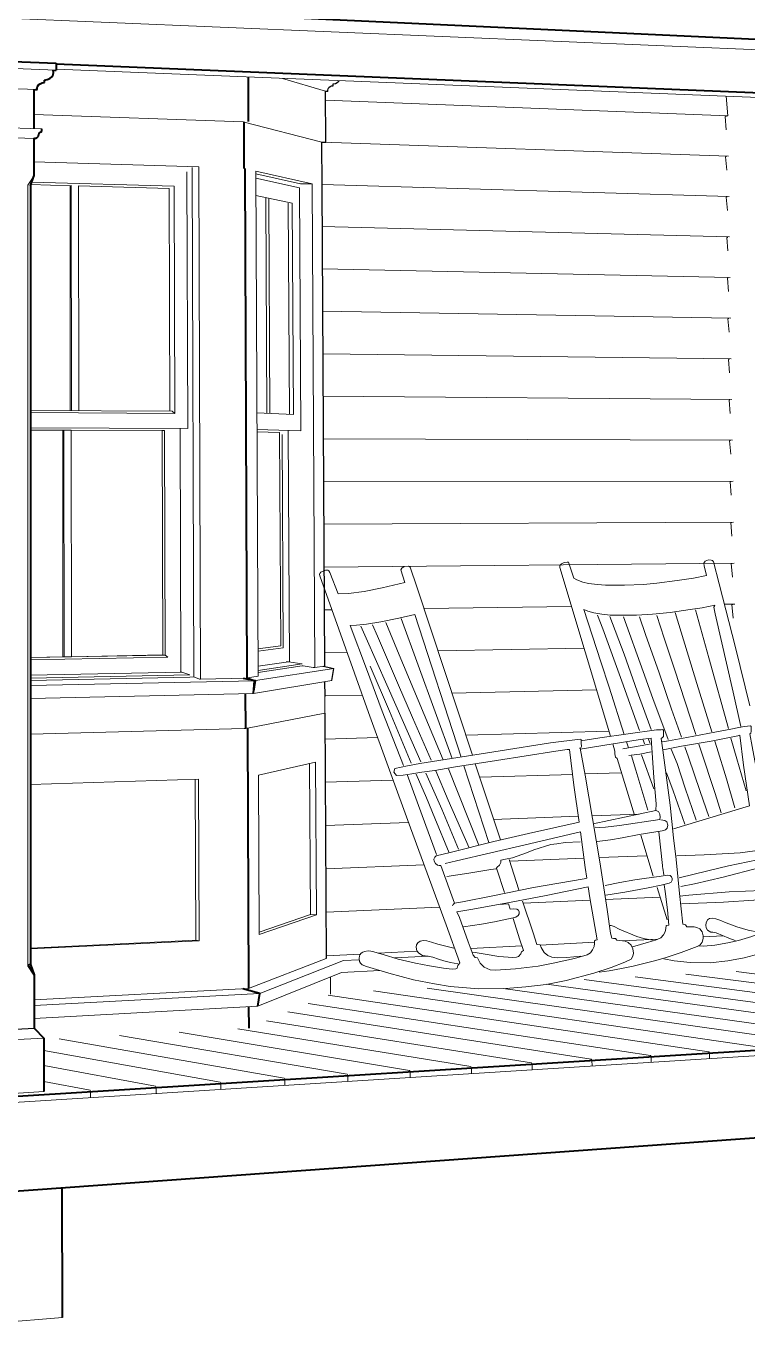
# Model space of a CAD drawing. Header units: inches. Extents: x -4969 to 16721, y 2489 to 24693.
# Drawn here: x 3232 to 3637, y 12471 to 13202 of the extents above; entities that cross this region are included whole.
import ezdxf

# ---------------------------------------------------------------- set-up
doc = ezdxf.new("R2010")
doc.units = ezdxf.units.IN
doc.header["$MEASUREMENT"] = 0
for name, color, linetype, lineweight in [('1', 1, 'Continuous', 9), ('2', 6, 'Continuous', 20), ('3', 3, 'Continuous', 30), ('4', 2, 'Continuous', 40)]:
    doc.layers.add(name, color=color, linetype=linetype, lineweight=lineweight)

msp = doc.modelspace()

# ---------------------------------------------------------------- linework, layer by layer
at = {"layer": '1'}
for p, q in [((4136.1018863, 13167.705103), (2618.8005305, 13231.9583323)), ((3248.6557815, 13177.1002362), (3207.1540952, 13178.7711938)), ((3248.6554103, 13177.6876567), (3676.9599796, 13160.3982281)), ((3210.2198344, 13167.2660772), (3237.857279, 13166.2090297)), ((3375.9039015, 13172.5509996), (3400.1614802, 13165.2612162)), ((3209.4361557, 13145.1479271), (3240.5643366, 13144.0794372)), ((3210.710586, 13139.5811848), (3236.0634299, 13138.7357337)), ((3326.0941704, 12835.7724602), (3325.1304938, 13122.3695625)), ((3236.0673333, 13117.594), (3232.6212918, 13112.4047285)), ((3322.6691178, 12975.5941079), (3322.2017881, 13120.0005588)), ((3360.9499013, 13118.7551251), (3386.0818209, 13113.1526326)), ((3385.6003754, 13111.0039949), (3360.9606756, 13116.4203343)), ((3232.6212918, 13112.4047285), (3232.6487381, 12673.5454368)), ((3234.347941, 13112.7983335), (3256.4278496, 13112.1640943)), ((3256.4278496, 13112.1640943), (3257.0309869, 13112.2169582)), ((3256.5425051, 12985.6190539), (3256.4278496, 13112.1640943)), ((3257.1483577, 12985.6153393), (3257.0309869, 13112.2169582)), ((3261.3383994, 12985.5896496), (3261.2024258, 13112.0970834)), ((3261.2025012, 13112.0269495), (3312.2106892, 13110.5617646)), ((3312.5716744, 12985.2755311), (3312.2106892, 13110.5617646)), ((3385.6003754, 13111.0039949), (3386.3498397, 12974.2540841)), ((3386.0818209, 13113.1526326), (3392.6945372, 13113.2440001)), ((3381.4519434, 13102.3741232), (3361.0059861, 13106.6016165)), ((3367.1666919, 12984.1506476), (3366.5849134, 13105.200797)), ((3368.8162633, 12984.0778689), (3368.227541, 13105.108457)), ((3379.8661123, 12983.5903521), (3379.2422019, 13102.3456)), ((3382.0858199, 12983.4924191), (3381.4519434, 13102.3741232)), ((3234.1236701, 12985.756507), (3313.8083305, 12985.2679489)), ((3234.1238093, 12984.5484321), (3315.4584896, 12984.0672311)), ((3315.4584896, 12984.0672311), (3313.8083305, 12985.2679489)), ((3361.569921, 12984.3975758), (3382.0858199, 12983.4924191)), ((3318.7540822, 12838.4791351), (3318.3314847, 12975.5386523)), ((3309.5173402, 12974.3882708), (3234.1249439, 12974.702306)), ((3234.1249463, 12974.6818398), (3252.3210747, 12974.6061129)), ((3252.3210747, 12974.6061129), (3252.9243595, 12974.6137966)), ((3252.4175527, 12847.0880116), (3252.3210747, 12974.6061129)), ((3252.9243595, 12974.6137966), (3255.6218646, 12974.612764)), ((3253.0235818, 12847.0535367), (3252.9243595, 12974.6137966)), ((3255.6218646, 12974.612764), (3257.1095138, 12974.5963716)), ((3257.2274642, 12847.1317176), (3257.1095138, 12974.5963716)), ((3257.1095232, 12974.5861848), (3308.2859189, 12974.3732038)), ((3308.2859189, 12974.3732038), (3309.5173402, 12974.3882708)), ((3308.6304437, 12848.1329617), (3308.2859189, 12974.3732038)), ((3309.8675735, 12848.0653659), (3309.5173402, 12974.3882708)), ((3386.3498397, 12974.2540841), (3361.6131171, 12975.0370388)), ((3374.3743077, 12973.2162132), (3361.6197697, 12973.5954203)), ((3374.9807632, 12853.3224265), (3374.3743077, 12973.2162132)), ((3376.3538322, 12852.1949395), (3375.7473768, 12972.0887262)), ((3379.8530451, 12844.3525554), (3379.1817315, 12974.2396794)), ((3362.1826408, 12851.6219144), (3374.9807632, 12853.3224265)), ((3362.1887983, 12850.2875873), (3376.3538322, 12852.1949395)), ((3234.1396887, 12846.7482416), (3252.4175527, 12847.0880116)), ((3234.1396993, 12846.6564122), (3309.8675735, 12848.0653659)), ((3234.1398465, 12845.3789913), (3311.5212, 12846.8362874)), ((3252.4175527, 12847.0880116), (3253.0235818, 12847.0535367)), ((3253.0235818, 12847.0535367), (3255.73321, 12847.0581699)), ((3255.73321, 12847.0581699), (3257.2274642, 12847.1317176)), ((3257.2274219, 12847.177423), (3308.6304437, 12848.1329617)), ((3308.6304437, 12848.1329617), (3309.8675735, 12848.0653659)), ((3311.5212, 12846.8362874), (3309.8675735, 12848.0653659)), ((3379.2772932, 12844.3525554), (3362.2276651, 12841.8651982)), ((3378.0102202, 12844.3641319), (3379.2772932, 12844.3525554)), ((3379.2772932, 12844.3525554), (3387.0684677, 12843.1306741)), ((3319.3757384, 12838.4167547), (3234.140849, 12836.6796948)), ((3323.7421737, 12836.9405329), (3234.1410323, 12835.0891462)), ((3318.4355365, 12838.4726475), (3319.3757384, 12838.4167547)), ((3319.3757384, 12838.4167547), (3323.7421737, 12836.9405329)), ((3387.0684677, 12843.1306741), (3362.2389141, 12839.4275511)), ((3387.0747779, 12841.9792862), (3362.2444101, 12838.2365832)), ((3387.5738661, 12842.0550535), (3387.0747779, 12841.9792862)), ((3387.5772367, 12842.0550223), (3387.6354652, 12842.0438737)), ((3393.1431543, 12841.0442599), (3387.6354652, 12842.0438737)), ((3393.1431543, 12841.0442599), (3394.2565923, 12841.0337847)), ((3323.7461393, 12835.7233915), (3234.1411748, 12833.8522155)), ((3326.0941704, 12835.7724602), (3323.7461393, 12835.7233915)), ((3326.0960646, 12835.7724638), (3326.0941704, 12835.7724602)), ((3329.2288545, 12834.5671556), (3326.1351004, 12835.7567224)), ((3329.2288545, 12834.5671556), (3329.856345, 12834.5287795)), ((3329.856345, 12834.5287795), (3355.9739211, 12835.0813)), ((3356.3253642, 12835.2092383), (3362.2541757, 12836.1203831)), ((3403.8006156, 12833.8571003), (3359.6586078, 12826.5403382)), ((3359.6549451, 12826.4988083), (3234.1423504, 12823.6500753)), ((3354.3232794, 12806.8243964), (3355.3030898, 12806.8122767)), ((3355.8139328, 12806.9097789), (3355.3030898, 12806.8122767)), ((3356.215072, 12806.9863425), (3355.8139328, 12806.9097789)), ((3362.5108261, 12780.4285632), (3394.5620681, 12787.7328089)), ((3391.2205996, 12786.9713124), (3391.6973508, 12702.0669632)), ((3394.5620681, 12787.7328089), (3395.0535406, 12701.9955721)), ((3328.7947384, 12778.1779255), (3234.1479319, 12775.2145068)), ((3327.2170467, 12687.6466049), (3326.9128433, 12778.1190029)), ((3329.1059997, 12687.3853798), (3328.7947384, 12778.1779255)), ((3362.9237835, 12690.827249), (3362.5108261, 12780.4285632)), ((3486.968068, 12779.2955212), (3539.2791889, 12780.9707513)), ((3546.1013649, 12781.1892271), (3566.775569, 12781.8513053)), ((3494.7759593, 12755.6282105), (3542.4180923, 12757.3664044)), ((3550.1260236, 12757.6476236), (3576.7408087, 12758.6186476)), ((3554.1423629, 12734.1000001), (3581.0844238, 12735.2033382)), ((3503.8963234, 12732.0423117), (3545.6445995, 12733.7519976)), ((3511.5335886, 12708.4285234), (3549.2004076, 12710.1396508)), ((3557.7506089, 12710.5280692), (3588.4660105, 12711.9234078)), ((3391.6973508, 12702.0669632), (3362.9178593, 12692.1126442)), ((3395.0535406, 12701.9955721), (3362.9237835, 12690.827249)), ((3395.0535406, 12701.9955721), (3391.6973508, 12702.0669632)), ((3234.158534, 12683.2103365), (3327.2170467, 12687.6466049)), ((3234.1585752, 12682.8530304), (3329.1059997, 12687.3853798)), ((3329.1059997, 12687.3853798), (3327.2170467, 12687.6466049)), ((3481.9180163, 12682.9816765), (3510.7409388, 12684.4202743)), ((3521.0551198, 12684.9350715), (3551.5476775, 12686.4570035)), ((3567.300978, 12687.2432757), (3587.2749851, 12688.2402101)), ((3612.6354703, 12689.5059922), (3623.9454048, 12690.070489)), ((3356.8586089, 12660.478945), (3400.6242887, 12677.3281738)), ((3458.1604536, 12678.6542217), (3438.9350188, 12677.6834629)), ((3603.026086, 12668.5919335), (3688.1990818, 12657.5582777)), ((3631.2255893, 12670.1090847), (3689.0641324, 12662.7517337)), ((3402.9291729, 12666.9507293), (3402.9871534, 12657.2871668)), ((3524.602822, 12662.8394881), (3688.4730638, 12640.3716386)), ((3545.704159, 12665.5079773), (3688.378242, 12646.3197205)), ((3574.5206115, 12667.0583208), (3688.2869803, 12652.0444853)), ((3236.1529015, 12654.1295673), (3356.4550296, 12660.4889922)), ((3401.7167794, 12656.7605617), (3615.8835992, 12624.9177948)), ((3427.2245206, 12659.1336973), (3648.333245, 12626.9382717)), ((3457.3371978, 12660.7537785), (3680.3835771, 12628.9338853)), ((3500.2265236, 12660.523004), (3712.0419211, 12630.9050918)), ((3378.9364231, 12647.3174753), (3549.7561396, 12620.8003691)), ((3390.5063203, 12652.113517), (3583.0271303, 12622.8719871)), ((3366.9895193, 12642.365154), (3516.0627328, 12618.7024494)), ((3208.7846554, 12630.7332988), (3241.6575566, 12632.5987687)), ((3250.2479337, 12632.1325272), (3376.899859, 12610.0374744)), ((3284.1984538, 12634.0649244), (3412.366007, 12612.2457738)), ((3317.7403155, 12635.9740616), (3447.3760782, 12614.4256755)), ((3350.8808532, 12637.8603562), (3481.9388137, 12616.5777239)), ((3241.6602027, 12625.564981), (3340.9686638, 12607.8002188)), ((3616.2689634, 12624.2207366), (3615.8835992, 12624.9177948)), ((3241.6633953, 12617.0783966), (3304.5632141, 12605.5334338)), ((3516.4357067, 12617.9908851), (3516.0627328, 12618.7024494)), ((3516.4681871, 12614.7234772), (3516.4357067, 12617.9908851)), ((3550.1333782, 12620.0937063), (3549.7561396, 12620.8003691)), ((3550.1694621, 12616.8471535), (3550.1333782, 12620.0937063)), ((3583.4084977, 12622.1701592), (3583.0271303, 12622.8719871)), ((3583.4480923, 12618.9441969), (3583.4084977, 12622.1701592)), ((3616.3119788, 12621.0151054), (3616.2689634, 12624.2207366)), ((3377.2543285, 12609.3056098), (3376.899859, 12610.0374744)), ((3412.7253286, 12611.5190912), (3412.366007, 12612.2457738)), ((3412.7464152, 12608.1874791), (3412.7253286, 12611.5190912)), ((3447.7400981, 12613.7041028), (3447.3760782, 12614.4256755)), ((3447.7650827, 12610.3941705), (3447.7400981, 12613.7041028)), ((3482.3073829, 12615.8611901), (3481.9388137, 12616.5777239)), ((3482.3361645, 12612.5726575), (3482.3073829, 12615.8611901)), ((3208.7613585, 12600.422606), (3241.6688923, 12602.4666165)), ((3241.6667588, 12608.1377406), (3267.674058, 12603.2365308)), ((3268.0129997, 12602.4886704), (3267.674058, 12603.2365308)), ((3268.0174224, 12599.0674227), (3268.0129997, 12602.4886704)), ((3304.9074988, 12604.7909819), (3304.5632141, 12605.5334338)), ((3304.9162547, 12601.3925921), (3304.9074988, 12604.7909819)), ((3341.3181227, 12607.0630983), (3340.9686638, 12607.8002188)), ((3341.3310981, 12603.6872632), (3341.3181227, 12607.0630983)), ((3377.2714131, 12605.9520319), (3377.2543285, 12609.3056098))]:
    msp.add_line(p, q, dxfattribs=at)
for points in [[(3633.8570428, 12807.7970443), (3629.6046448, 12827.2291517), (3619.4386972, 12871.3650152), (3618.7158255, 12874.975684), (3619.1675802, 12875.6738504), (3619.3318546, 12876.0845365), (3612.1448477, 12874.6882038), (3605.3274582, 12873.7436257), (3594.1763277, 12872.1056138), (3584.114518, 12871.1302343), (3575.2208997, 12870.5447639), (3566.6786286, 12870.4790541), (3560.4322212, 12870.539887), (3555.6682623, 12870.9998555), (3551.1014327, 12871.7883728), (3547.8487987, 12872.7740194), (3545.5921447, 12873.7430122), (3555.1610076, 12844.2778093), (3559.7798226, 12829.9569359), (3568.2834149, 12803.4630893)], [(3608.3278551, 12873.5075378), (3615.824699, 12846.5055934), (3626.9788914, 12806.7470651)], [(3450.3989417, 12870.8803619), (3441.3848993, 12868.9117779), (3431.3744254, 12866.8583474), (3423.2248729, 12865.4466139), (3417.5474582, 12864.8293013), (3414.0302718, 12864.7830225)], [(3466.3751269, 12789.1008198), (3441.5764584, 12848.236106), (3434.1208877, 12866.491953)], [(3442.7402437, 12868.7085605), (3471.4017039, 12789.8001936)], [(3476.4660894, 12790.7238828), (3450.3989417, 12870.8803619)], [(3576.9683584, 12805.5789857), (3566.9594887, 12833.4350546), (3556.3293761, 12862.7997131), (3553.3133999, 12870.5642474)], [(3583.4466812, 12806.2880108), (3575.5280193, 12827.7944874), (3568.2126729, 12848.521302), (3560.2397575, 12869.7554584)], [(3592.9731551, 12800.5228541), (3584.3744147, 12823.5597782), (3578.9199898, 12838.7679982), (3567.9386984, 12869.6521753)], [(3600.4813615, 12801.9077667), (3594.8857633, 12817.6165104), (3587.8720145, 12838.0513529), (3580.2044868, 12859.6677703), (3576.8676621, 12869.6782442)], [(3608.6619887, 12803.4280774), (3596.5998388, 12840.1355047), (3590.6841942, 12857.6819084), (3586.5733225, 12870.4155842)], [(3597.0079207, 12871.9998781), (3609.1365664, 12832.1565073), (3617.6470735, 12804.9351169)], [(3444.1587399, 12785.9367614), (3432.1463717, 12816.4993881), (3423.2899498, 12840.342444), (3414.0302718, 12864.7830225)], [(3453.8822797, 12787.9944642), (3444.1453762, 12810.0935097), (3434.7475775, 12831.3778118), (3423.1230385, 12857.5825539), (3420.1064835, 12864.3345371)], [(3459.61547, 12788.8552226), (3449.2199778, 12813.0472013), (3441.2509026, 12831.1631111), (3429.4196132, 12858.7360311), (3426.7092453, 12865.063164)], [(3448.3373005, 12787.2865278), (3436.1345006, 12816.4352207), (3425.3845044, 12841.8325904), (3425.3845044, 12841.8325904)], [(3583.4504654, 12801.2867684), (3577.1673361, 12800.5424256), (3556.249015, 12797.1543454)], [(3579.6231338, 12798.1847041), (3578.8674713, 12800.3202718)], [(3582.6836325, 12798.6578706), (3581.9739669, 12800.7605835)], [(3583.4504654, 12801.2867684), (3585.0242194, 12779.2862473), (3586.2274014, 12764.4470031), (3586.1471893, 12760.5968208), (3587.6209305, 12760.1040332), (3588.3428397, 12758.5800027), (3588.503264, 12756.8153358), (3588.3428397, 12755.6121538)], [(3633.3649749, 12803.0148621), (3632.2117783, 12802.6872494), (3617.1583787, 12799.7098244), (3600.5476094, 12796.7487134), (3594.0279674, 12795.5679908), (3590.1412341, 12794.8155317)], [(3636.8552102, 12771.7668071), (3631.7216338, 12789.7856603), (3628.3334734, 12801.3875429)], [(3638.8115031, 12763.3246397), (3635.4392903, 12786.112649), (3633.3649749, 12803.0148621)], [(3537.5614404, 12795.0198812), (3536.0991549, 12794.8583497), (3529.7335202, 12793.9548403), (3496.4813807, 12788.7455035), (3473.3752737, 12785.1043741), (3461.7421084, 12783.1546177), (3454.4524299, 12782.1279024), (3448.7541601, 12781.3065302), (3443.9407585, 12780.5663006), (3440.1772413, 12780.4031689), (3438.5525567, 12782.2096245), (3439.1220504, 12784.2625062)], [(3537.5614404, 12795.0198812), (3540.0130889, 12774.9683264), (3542.8788648, 12753.9940676)], [(3556.249015, 12797.1543454), (3543.5177455, 12795.2035864)], [(3561.8468673, 12798.0610134), (3563.0545746, 12794.0274979)], [(3574.0342869, 12758.0494628), (3564.3379687, 12789.844367), (3563.2952109, 12790.5662762), (3563.0545746, 12792.5715794), (3563.0545746, 12794.2560342)], [(3567.480856, 12795.30205), (3578.3711508, 12797.2507461), (3583.1679645, 12798.0721183)], [(3569.6135351, 12799.3189582), (3570.7169618, 12795.8811149)], [(3583.4990425, 12793.6271711), (3576.9794005, 12792.2924412), (3572.2496325, 12791.7772407), (3570.8609988, 12791.5232261)], [(3608.7300981, 12755.141364), (3602.603656, 12773.24829), (3597.9914584, 12787.0848827), (3594.7269274, 12795.1762204)], [(3615.8993903, 12757.2029209), (3611.0553476, 12771.390971), (3604.4843698, 12790.5905466), (3602.341147, 12796.3579863)], [(3622.9033464, 12759.2350734), (3619.5357203, 12770.2825298), (3611.2311979, 12795.1964177), (3610.2645044, 12797.9657563)], [(3630.5012063, 12762.0876093), (3625.9323233, 12778.3610464), (3620.3857186, 12796.1004084), (3619.2357975, 12799.5501717)], [(3492.1296299, 12742.5584958), (3478.0538132, 12785.8416323)], [(3498.5793714, 12744.0992928), (3484.4746916, 12786.8534535)], [(3581.663789, 12760.8075756), (3574.7655457, 12783.3471844), (3572.3591818, 12791.3683975)], [(3584.9373404, 12772.9124508), (3578.0070122, 12792.0093549)], [(3462.7274053, 12735.8001607), (3454.5515432, 12757.7365743), (3446.0902835, 12780.8968656)], [(3451.2377416, 12781.0935141), (3457.0933604, 12767.8182001), (3461.6480192, 12756.2582519), (3469.7481319, 12736.8381066)], [(3475.0976266, 12738.815591), (3465.6739892, 12761.4371646), (3456.6978263, 12781.6302047)], [(3462.191335, 12782.8871136), (3469.2140675, 12766.3775319), (3481.004938, 12739.6929304)], [(3486.5008917, 12741.1086114), (3469.4251114, 12783.996127)], [(3602.485712, 12752.8889753), (3595.8938406, 12771.6763248), (3592.0949941, 12781.7894703)], [(3638.8115031, 12763.3246397), (3595.9993848, 12750.404183)], [(3586.1471893, 12760.5968208), (3550.8877396, 12753.181716)], [(3542.8788648, 12753.9940676), (3514.4040631, 12747.6663339), (3494.8323031, 12743.2546667), (3470.3001016, 12736.9355139), (3462.4122332, 12735.1360671), (3461.6565707, 12734.4132595), (3461.2294572, 12733.2961933), (3461.3608767, 12732.1134173), (3462.0179745, 12730.7335119), (3463.2336054, 12729.8135751), (3464.219252, 12729.7150104), (3465.1720438, 12729.7478653), (3472.6928215, 12708.4227323), (3471.9459888, 12707.7933558), (3471.7094336, 12707.0574063), (3471.9459888, 12707.7933558), (3472.6928215, 12708.4227323), (3477.202771, 12709.1864031), (3494.3087459, 12712.555518), (3517.1862483, 12717.2341412), (3545.76182, 12722.2473994), (3547.2868077, 12722.4811566)], [(3588.3428397, 12755.6121538), (3565.5924743, 12752.1754706), (3557.6715263, 12751.2730841), (3554.4630411, 12751.0725538), (3551.8561468, 12751.2730841)], [(3588.8810521, 12755.2888849), (3591.0628221, 12755.0963757), (3592.2178768, 12754.2621696), (3592.7954041, 12752.4654178), (3592.4745556, 12750.7328358), (3591.51201, 12749.7702902), (3589.5869189, 12749.2569326), (3576.7529779, 12747.0751626), (3567.1275222, 12745.2142412), (3560.5180426, 12744.1233562), (3552.971961, 12743.250172)], [(3587.73548, 12748.6569005), (3589.7411375, 12729.7496657), (3589.8605698, 12728.9976945), (3589.9441794, 12728.2663785), (3590.5793735, 12724.4626932)], [(3543.6209748, 12748.5626564), (3512.5252282, 12741.3105432), (3473.9887433, 12732.3429797), (3467.4536701, 12730.7208161)], [(3543.418896, 12743.0472674), (3535.0768343, 12742.5980795), (3530.3924459, 12741.8922127), (3526.9272818, 12741.4430248), (3517.4656343, 12738.5441709), (3513.2946035, 12736.779504), (3505.4338147, 12734.0522916), (3501.4232081, 12733.1699581), (3498.7799677, 12732.7137516), (3498.8574821, 12731.4185827), (3498.1387814, 12729.827174), (3496.70138, 12728.8004587), (3496.2906939, 12727.7737434), (3493.2618838, 12727.4143931), (3480.9056061, 12725.3302814), (3468.3664447, 12723.5285164)], [(3543.6209748, 12748.5626564), (3546.3456565, 12728.6210481), (3547.2868077, 12722.4811566)], [(3577.56253, 12746.6573873), (3584.6245978, 12723.6898373)], [(3597.9315144, 12735.1568572), (3613.2141713, 12735.610537), (3633.5880526, 12736.813719), (3641.7785454, 12737.8820162)], [(3496.5512906, 12727.6696033), (3500.8224261, 12714.5276478)], [(3503.557371, 12733.1133055), (3508.9751422, 12715.9946763)], [(3643.3154123, 12732.9137471), (3626.9265168, 12729.4177378), (3615.3759699, 12726.6103132), (3599.2516866, 12722.6521892)], [(3643.9947946, 12728.3279171), (3623.9570229, 12723.2136742), (3607.7541725, 12719.443704), (3600.2142322, 12717.9196735)], [(3557.9721829, 12712.9526006), (3568.6151135, 12714.6811784), (3581.8420939, 12717.0650829), (3589.0291008, 12718.6564916), (3593.4953123, 12719.7345427), (3594.7787064, 12720.3505718), (3595.292064, 12721.4286229), (3595.3433998, 12722.3526666), (3594.8813779, 12723.3793819), (3594.0600057, 12724.0980826), (3592.5199328, 12724.3034256), (3587.9510498, 12723.4307176), (3580.8667144, 12722.5580097), (3574.1930651, 12721.6853017), (3565.8253356, 12720.1965645), (3557.5089418, 12718.4511486)], [(3548.0230063, 12717.6783375), (3524.3028189, 12712.843601), (3503.7797932, 12708.926993), (3482.0034529, 12705.010385), (3474.1439174, 12703.6192059), (3475.5877358, 12700.4107207), (3480.4806758, 12686.7746584), (3483.3683125, 12679.1545059), (3484.3308581, 12677.8711118), (3485.7746764, 12677.7106876), (3487.2987069, 12674.7428387), (3489.4644344, 12672.4166869), (3492.7531318, 12670.9728686), (3495.8814049, 12670.7322322), (3507.0308911, 12671.4541414), (3519.7906061, 12672.9775655), (3528.3636787, 12674.6716458), (3540.3249117, 12677.3924412), (3547.4605828, 12679.394536), (3549.2329902, 12680.5292569), (3550.5061171, 12682.1720014), (3551.368558, 12684.1432947), (3551.4917638, 12685.7860392), (3551.6149696, 12687.2645092), (3552.1488616, 12687.6751953), (3552.9725772, 12687.9427119)], [(3548.0230063, 12717.6783375), (3548.977617, 12711.4506388), (3552.9725772, 12687.9427119)], [(3586.7576289, 12717.3393834), (3592.507836, 12699.1098606)], [(3593.4416524, 12696.0418831), (3592.6443912, 12704.7822276), (3591.3609971, 12715.0493804), (3590.8476395, 12718.835393)], [(3645.7631343, 12715.6652265), (3627.3544118, 12714.8882597), (3604.6543787, 12712.9631686), (3599.6266816, 12712.4319897)], [(3503.1874535, 12708.1417893), (3504.1114973, 12705.0616435), (3505.8055775, 12705.2156508), (3507.859008, 12705.0616435), (3508.7830518, 12704.4969501), (3509.2450737, 12703.6755779), (3509.1424021, 12702.4435195), (3508.526373, 12701.5708115), (3507.3456504, 12700.6981035), (3505.702906, 12700.2874174), (3495.3330817, 12698.0286438), (3488.0434032, 12696.693914), (3477.8651255, 12695.2557105)], [(3511.1257214, 12709.6717725), (3517.0146522, 12691.7212986), (3519.0680828, 12685.1759888), (3521.02191, 12685.0305498), (3521.5602045, 12683.4829531), (3523.2245674, 12680.7161115), (3525.3601352, 12679.106222), (3527.5942676, 12678.0548655), (3530.888997, 12677.676521), (3535.9717509, 12677.9788886), (3543.9287943, 12678.7520052)], [(3600.5485443, 12708.1931777), (3624.2112513, 12709.0565169), (3641.1360109, 12710.2596989), (3646.5790783, 12710.6677546)], [(3505.7690039, 12699.8153065), (3509.3915843, 12688.3736476), (3511.621157, 12681.8413889)], [(3648.5591962, 12699.8025648), (3647.579173, 12694.314435), (3646.4621068, 12692.6388357), (3644.6550879, 12691.5874792), (3640.1539681, 12689.8133152), (3632.6687325, 12687.5613436), (3626.6624481, 12686.1239422), (3619.2700981, 12684.7892124), (3612.8531276, 12684.3785262), (3610.1725986, 12684.5695709)], [(3643.7663953, 12692.2178416), (3638.1220281, 12693.3369612), (3631.7050576, 12695.2620524), (3625.737275, 12697.3796526), (3622.1437716, 12698.8555559), (3619.8336622, 12699.689762), (3618.1010802, 12700.0747803), (3616.3500172, 12699.8374037), (3615.1935252, 12699.1277381), (3614.35244, 12697.3404321), (3614.1538476, 12696.0317295), (3614.3904028, 12694.6649661), (3615.1789201, 12693.2982027), (3616.99251, 12692.2468463), (3618.1227182, 12692.2205624), (3620.0677276, 12691.747452), (3627.0736836, 12688.7176152), (3630.6482955, 12687.5190689)], [(3584.2501234, 12687.6642959), (3579.1447817, 12688.6833108), (3575.3254009, 12689.7921633), (3565.3659017, 12693.7975561), (3562.5937705, 12695.2862932), (3561.0023618, 12695.8509866), (3560.3863326, 12696.0049939)], [(3593.4416524, 12696.0418831), (3591.9109487, 12695.8443729), (3591.7637588, 12694.1622026), (3591.4062976, 12692.3538695), (3590.4244659, 12690.6532872), (3588.8980989, 12689.0608856), (3585.9740138, 12687.5824156), (3581.9000076, 12686.4653494), (3573.0001989, 12683.9868748)], [(3472.3559878, 12683.223332), (3463.4697928, 12685.3780993), (3459.7900452, 12686.5608753), (3457.2930737, 12687.3165378), (3455.2889254, 12687.4808122), (3453.3833419, 12687.1522633), (3452.1020012, 12686.1337618), (3451.3791937, 12685.0824053), (3451.1820643, 12683.7025), (3451.6091779, 12681.5997871), (3452.6276794, 12680.3184464), (3454.7632472, 12679.0371058), (3456.3402819, 12678.8728313), (3457.8187519, 12678.7414118), (3460.5709905, 12678.0391385), (3463.8564794, 12676.9549272), (3466.8462743, 12676.1007001), (3470.4274572, 12675.1479083), (3474.6000281, 12674.2936812)], [(3511.621157, 12681.8413889), (3510.4403752, 12681.1329199), (3510.0198327, 12680.0395092), (3508.8166209, 12678.422523), (3507.7324096, 12678.0282643), (3505.6625516, 12677.8968448), (3497.8049071, 12678.5515683), (3489.9441182, 12679.8349623), (3484.4466996, 12680.7673482), (3483.0185764, 12680.9268258)]]:
    msp.add_lwpolyline(points, dxfattribs=at)
at = {"layer": '2'}
for p, q in [((3400.1917953, 13160.2153879), (3626.6337124, 13151.5456088)), ((3625.6931938, 13162.4677214), (3626.6337124, 13151.5456088)), ((3354.1200567, 13148.0514387), (3236.0609306, 13152.2727042)), ((3625.0415316, 13151.0851832), (3626.6337124, 13151.5456088)), ((3625.0454885, 13151.0863275), (3625.6835709, 13143.6667811)), ((3354.3171028, 13147.9829187), (3398.1455282, 13136.607693)), ((3398.297826, 13136.6101008), (3626.9562172, 13128.8473685)), ((3328.84888, 13122.7036414), (3236.0658587, 13125.5806422)), ((3328.84888, 13122.7036414), (3329.856345, 12834.5287795)), ((3625.3627453, 13128.4022499), (3625.8951901, 13128.5507909)), ((3625.3627453, 13128.4022499), (3626.001363, 13120.966843)), ((3360.9423462, 13120.3923008), (3362.2541757, 12836.1203831)), ((3392.6945372, 13113.2440001), (3360.9423462, 13120.3923008)), ((3234.8531234, 13114.2073699), (3315.0772232, 13111.8826606)), ((3315.4584896, 12984.0672311), (3315.0772232, 13111.8826606)), ((3392.6945372, 13113.2440001), (3394.2565923, 12841.0337847)), ((3398.2861705, 13112.8915267), (3627.2753567, 13106.1124891)), ((3625.6803736, 13105.6832643), (3626.2133231, 13105.8265032)), ((3625.6803736, 13105.6832643), (3626.3196671, 13098.2303338)), ((3398.1850672, 13089.1339565), (3627.5950108, 13083.340945)), ((3625.9985139, 13082.9276659), (3626.5319688, 13083.0655854)), ((3625.9985139, 13082.9276659), (3626.6384844, 13075.4571649)), ((3398.3261644, 13065.3291839), (3627.9151809, 13060.5326474)), ((3626.3171673, 13060.1353661), (3626.8511287, 13060.2679489)), ((3626.3171673, 13060.1353661), (3626.9578161, 13052.6472475)), ((3398.4674995, 13041.4842708), (3628.2358681, 13037.6875074)), ((3626.636335, 13037.3062761), (3627.1708038, 13037.4335046)), ((3626.636335, 13037.3062761), (3627.2776636, 13029.8004928)), ((3398.6090732, 13017.5991156), (3628.5570738, 13014.8054356)), ((3626.9560183, 13014.4403066), (3627.4909955, 13014.5621635)), ((3626.9560183, 13014.4403066), (3627.598028, 13006.9168113)), ((3398.750886, 12993.6736162), (3628.8787992, 12991.8863423)), ((3627.2762185, 12991.5373683), (3627.8117049, 12991.6538361)), ((3627.2762185, 12991.5373683), (3627.9189107, 12983.9961135)), ((3322.6691178, 12975.5941079), (3234.1247963, 12975.9830928)), ((3398.8929386, 12969.7076705), (3629.2010455, 12968.9301377)), ((3627.5969368, 12968.5973715), (3628.1329335, 12968.7084324)), ((3627.5969368, 12968.5973715), (3628.2403128, 12961.0383094)), ((3399.0352314, 12945.7011758), (3629.523814, 12945.9367315)), ((3627.9181744, 12945.6202261), (3628.4546823, 12945.7258625)), ((3627.9181744, 12945.6202261), (3628.5622357, 12938.043309)), ((3399.1777653, 12921.654029), (3629.847106, 12922.9060332)), ((3628.2399327, 12922.6058418), (3628.7769527, 12922.706036)), ((3628.2399327, 12922.6058418), (3628.8846805, 12915.0110216)), ((3399.3205407, 12897.5661268), (3630.1709228, 12899.837952)), ((3628.5622129, 12899.5541279), (3629.099746, 12899.6488621)), ((3628.5622129, 12899.5541279), (3629.2076487, 12891.9413567)), ((3399.4635583, 12873.4373656), (3403.9058972, 12873.5007233)), ((3455.6461454, 12874.2386555), (3538.6833075, 12875.4229521)), ((3624.6073009, 12876.6484213), (3630.4952656, 12876.7323969)), ((3628.8850162, 12876.4649937), (3629.4230634, 12876.55425)), ((3628.8850162, 12876.4649937), (3629.5311414, 12868.834223)), ((3463.490211, 12850.4616932), (3545.6970913, 12851.9982316)), ((3399.6068187, 12849.2676412), (3412.4472033, 12849.5076424)), ((3404.9126243, 12840.5995957), (3360.7536962, 12833.6894778)), ((3394.2565923, 12841.0337847), (3399.6507092, 12841.8627929)), ((3360.2844795, 12833.6369775), (3234.1415107, 12830.9374101)), ((3399.7492416, 12825.0568243), (3420.9766884, 12825.5477673)), ((3399.7504598, 12824.8511029), (3399.8072233, 12815.3065726)), ((3471.3252095, 12826.7122151), (3552.7046392, 12828.5943378)), ((3356.215072, 12806.9863425), (3399.8072233, 12815.3065726)), ((3354.3232794, 12806.8243964), (3234.1446529, 12803.66971)), ((3399.893098, 12800.8048583), (3429.5839986, 12801.6235004)), ((3479.1511566, 12802.9901736), (3559.7059596, 12805.2112429)), ((3400.0369551, 12776.5116081), (3438.2399444, 12777.7350343)), ((3400.1810572, 12752.1769737), (3446.8834567, 12753.880882)), ((3400.3254051, 12727.8008494), (3455.6234585, 12730.0654292)), ((3400.4699993, 12703.383129), (3464.3661248, 12706.2858008)), ((3497.4514388, 12707.7887998), (3503.214805, 12708.0506178)), ((3363.1515345, 12657.7570918), (3410.3149834, 12676.2383381)), ((3400.6148404, 12678.9237059), (3419.9159818, 12679.8870565)), ((3419.2092487, 12676.6874404), (3410.3149834, 12676.2383381)), ((3429.9064033, 12680.3856943), (3451.7092354, 12681.4739083)), ((3362.0754702, 12650.573736), (3409.2354204, 12669.47871)), ((3409.2395175, 12669.5036529), (3430.7895804, 12670.6182144)), ((4158.0530848, 12655.1527677), (2601.549507, 12557.0701359)), ((3236.1534844, 12650.9723765), (3363.1515345, 12657.7570918)), ((3236.1548302, 12643.6832962), (3362.0754702, 12650.573736)), ((3252.0823209, 12475.4028881), (3195.4439033, 12470.5944192))]:
    msp.add_line(p, q, dxfattribs=at)
for points in [[(3407.3675088, 12882.4582582), (3402.6977411, 12894.5838923), (3402.0648808, 12895.4759597), (3401.4483025, 12895.8319414), (3400.2221053, 12895.8319414), (3397.490103, 12894.637871), (3396.9047078, 12894.0524757), (3396.8441496, 12893.3459642), (3397.2074984, 12892.1617163), (3399.8894613, 12884.7831513), (3424.4262043, 12815.8578541), (3447.9650182, 12750.8960153), (3468.0243236, 12696.3356775), (3475.8626351, 12674.9346352)], [(3482.8586256, 12791.752079), (3451.6324606, 12886.4049525), (3447.8113552, 12897.5414043), (3446.7967993, 12898.1271584), (3444.5217595, 12897.858454), (3443.0536347, 12897.0108317), (3442.5288074, 12896.1018043), (3444.8108825, 12888.9219242)], [(3639.0685675, 12819.4611445), (3630.8436908, 12852.3606513), (3621.6363804, 12888.2187424), (3618.503094, 12900.6265564), (3617.9629054, 12901.3146562), (3617.1826018, 12901.5610679), (3615.7452004, 12901.6021365), (3613.8971129, 12900.9039701), (3613.0757407, 12899.7951176), (3613.1989465, 12898.3166476), (3614.5542107, 12892.8134537), (3607.2415792, 12891.3846247), (3598.1576476, 12889.9771205), (3586.5709732, 12888.5108749), (3579.1375546, 12887.7716399), (3568.4258261, 12887.3657264), (3557.7768635, 12887.3841752), (3553.2079806, 12887.6921897), (3548.2073317, 12888.3809232), (3544.9546977, 12889.1365856), (3541.6363539, 12890.4836361), (3539.9515142, 12891.3481303), (3536.9535056, 12900.2600189), (3536.2553392, 12900.3010876), (3534.5715261, 12900.1778817), (3532.9698503, 12899.3975781), (3532.1074095, 12898.4530001), (3532.1074095, 12897.3852162), (3560.5539149, 12802.3792315)], [(3444.8108825, 12888.9219242), (3432.0518067, 12885.8892607), (3422.004756, 12883.9145183), (3413.0928674, 12882.7645972), (3407.3675088, 12882.4582582)], [(3652.3391431, 12722.6694706), (3647.1066864, 12760.3982376), (3640.2347809, 12796.5967829), (3638.9513868, 12803.7196201), (3639.5930838, 12804.1688081), (3639.673681, 12805.3520974), (3639.6408261, 12807.8819239), (3639.2794223, 12808.1776179), (3635.9282237, 12807.9476337), (3632.7741543, 12807.257681), (3628.3387443, 12806.4034539), (3619.2387371, 12804.6490496), (3603.5299934, 12801.7742468), (3593.2628406, 12799.8234878), (3589.5965446, 12799.256388)], [(3439.2049836, 12784.3461263), (3446.3318314, 12785.7678863), (3453.3134953, 12786.9999447), (3498.383288, 12794.249116), (3526.8104673, 12798.6768256), (3543.4093677, 12800.8543669), (3544.0253968, 12800.525818), (3544.1075341, 12798.6366619), (3544.2307399, 12796.6653686), (3543.902191, 12795.9261336), (3543.162956, 12795.6386533)], [(3543.9314766, 12799.9029143), (3554.6093155, 12801.5456588)], [(3589.0702313, 12801.1088186), (3589.9746782, 12794.6491625), (3594.1219562, 12763.6237619), (3596.0750484, 12745.2914477), (3597.4523548, 12732.9868747), (3599.4668825, 12713.9445148), (3601.2941951, 12696.6486939), (3602.7821109, 12696.3295086), (3603.1185449, 12695.6776676), (3603.6021689, 12695.1940437), (3604.5273625, 12695.088908), (3607.7234861, 12695.1309623), (3609.2374394, 12694.7735011), (3610.793447, 12693.9954973), (3612.0686273, 12692.4357115), (3612.6468734, 12690.201579), (3612.6205895, 12688.5982604), (3612.2054949, 12686.5408642), (3611.0966424, 12685.1034628), (3609.2485549, 12684.0356789), (3600.3016136, 12680.6816087), (3591.3486564, 12677.6836), (3585.3115705, 12675.9587184), (3573.2328268, 12673.0183021), (3566.8158563, 12671.734908), (3559.7315209, 12670.5028497), (3554.1872584, 12669.7328132)], [(3554.6093155, 12801.5456588), (3586.4077736, 12806.0045509), (3589.0772333, 12806.0866881), (3590.0218114, 12806.1277567), (3590.4735661, 12805.6349334), (3590.4735661, 12804.197532), (3590.3092916, 12802.2262386), (3589.8164683, 12801.6102095), (3589.0508908, 12801.095824)], [(3543.4374517, 12795.7454016), (3546.2387871, 12780.4383236), (3554.5279207, 12731.8394915), (3558.6067007, 12704.8667916), (3560.5737026, 12691.5844648), (3561.3437391, 12688.709662), (3562.2164471, 12688.6583263), (3563.2944981, 12688.6583263), (3564.2185419, 12687.631611), (3565.7586148, 12687.4262679), (3568.7874249, 12687.0669176), (3570.5407389, 12686.3873865), (3572.224552, 12684.9499852), (3573.1280614, 12682.8144174), (3573.5798161, 12680.3913693), (3573.0869928, 12678.6254191), (3572.1424147, 12676.9826746), (3568.6926514, 12675.2167243), (3560.9048255, 12672.309937), (3551.2537019, 12669.0757838), (3535.523351, 12664.9733845), (3524.3578224, 12662.7916146), (3512.9386229, 12661.4530746), (3501.6402429, 12660.540975), (3486.4961926, 12660.3484659), (3470.2840676, 12661.6135616), (3461.5569877, 12663.0894648), (3449.6392197, 12665.2654695), (3435.7299348, 12669.0981054), (3423.2168424, 12672.9482877), (3420.8661746, 12673.8688253), (3419.841102, 12674.7361944), (3419.3679916, 12675.734983), (3419.0788686, 12677.4697212), (3419.2365721, 12678.6262133), (3419.5256951, 12679.4410145), (3420.2616446, 12680.2820997), (3421.1552976, 12680.9654813), (3422.1278023, 12681.3334561), (3424.0990956, 12681.648863), (3425.5972786, 12681.5437274), (3426.5960672, 12681.3334561), (3432.5798408, 12679.620279), (3441.0021146, 12677.0534908), (3450.7879946, 12674.6471269), (3458.6399475, 12673.1581265), (3466.5969909, 12671.8747324), (3471.4738885, 12671.2972051), (3473.4631494, 12671.4897142), (3474.2973555, 12672.0030718), (3474.6823737, 12673.3506356), (3475.8626351, 12674.9346352)], [(3590.6620101, 12677.1856678), (3596.3689027, 12676.0284875), (3605.3526614, 12675.0659419), (3616.6465294, 12674.9376025), (3626.5928337, 12675.9643178), (3635.823182, 12677.6604283), (3644.1652436, 12680.0667923), (3650.8228505, 12682.3127319), (3658.8403037, 12685.4347385), (3662.6904859, 12687.3598296), (3663.7332437, 12688.4025873), (3664.6957892, 12689.8464057), (3665.2572741, 12691.6110726), (3665.1886126, 12693.4014073), (3664.613652, 12695.3727007), (3663.9976228, 12696.7690334), (3663.135182, 12697.5493371), (3662.0263295, 12698.2064348), (3660.7942712, 12698.8635326), (3658.699772, 12698.822464), (3657.6730567, 12699.3974246), (3656.6874101, 12700.5062771), (3652.8596141, 12723.6203564)]]:
    msp.add_lwpolyline(points, dxfattribs=at)
at = {"layer": '3'}
for p, q in [((3401.4630583, 13165.9910347), (3401.68236, 13166.7406849)), ((3401.4945372, 13165.2089461), (3401.4630583, 13165.9910347)), ((3401.68236, 13166.7406849), (3402.1363612, 13167.4031031)), ((3402.1363612, 13167.4031031), (3402.7918103, 13167.9299089)), ((3402.7918103, 13167.9299089), (3403.6007454, 13168.282676)), ((3403.6007454, 13168.282676), (3404.5040309, 13168.4357304)), ((3404.4971594, 13169.550753), (3405.7163096, 13169.7424462)), ((3404.5040309, 13168.4357304), (3404.4971594, 13169.550753)), ((3405.7163096, 13169.7424462), (3406.792689, 13170.2325802)), ((3406.792689, 13170.2325802), (3407.6292592, 13170.9767386)), ((3407.6292592, 13170.9767386), (3407.7900753, 13171.2638462)), ((3400.1626592, 13165.0650897), (3400.1614802, 13165.2612162)), ((3401.4945372, 13165.2089461), (3400.1626592, 13165.0650897)), ((3400.3334177, 13136.6422833), (3400.1626592, 13165.0650897)), ((3398.1455282, 13136.607693), (3400.3334177, 13136.6422833)), ((3398.2915518, 13111.9840997), (3398.1455282, 13136.607693)), ((3398.2915518, 13111.9840997), (3398.0493049, 13112.0386624)), ((3398.0493049, 13112.0386624), (3399.6507092, 12841.8627929)), ((3398.2915518, 13111.9840997), (3398.0496479, 13111.9807834)), ((3398.9068156, 12841.7484658), (3404.9126243, 12840.5995957)), ((3403.8006156, 12833.8571003), (3404.9126243, 12840.5995957)), ((3399.7011529, 12833.1775935), (3399.7504598, 12824.8511029)), ((3399.8072233, 12815.3065726), (3400.6242887, 12677.3281738)), ((3210.3514921, 12636.7823816), (3236.155839, 12638.2194902))]:
    msp.add_line(p, q, dxfattribs=at)
at = {"layer": '4'}
for p, q in [((2583.2274368, 13243.9270921), (4184.9627498, 13169.2167703)), ((3207.1574453, 13182.7525498), (3248.653284, 13181.0525871)), ((3248.653284, 13181.0525871), (3248.6557815, 13177.1002362)), ((3248.6535035, 13180.7051661), (3697.8215715, 13162.3318904)), ((3245.0623336, 13172.5299731), (3246.2016815, 13173.4718044)), ((3246.2016815, 13173.4718044), (3246.9157993, 13174.6117835)), ((3246.8541876, 13177.0650815), (3248.6557815, 13177.1002362)), ((3247.1400522, 13175.8467865), (3246.8541876, 13177.0650815)), ((3246.8969273, 13176.8829339), (3248.6557815, 13177.1002362)), ((3246.9157993, 13174.6117835), (3247.1400522, 13175.8467865)), ((3356.5739742, 13173.3312934), (3356.6860015, 13148.2264634)), ((3236.0583638, 13166.175589), (3237.857279, 13166.2090297)), ((3236.0583638, 13166.175589), (3236.0624148, 13144.2339679)), ((3237.857279, 13166.2090297), (3236.0583969, 13165.9962439)), ((3237.8209382, 13167.1303909), (3238.1229866, 13168.0314636)), ((3237.857279, 13166.2090297), (3237.8209382, 13167.1303909)), ((3238.1229866, 13168.0314636), (3238.741401, 13168.8465655)), ((3238.741401, 13168.8465655), (3239.6311231, 13169.5162707)), ((3239.6311231, 13169.5162707), (3240.7273254, 13169.9917273)), ((3240.7273254, 13169.9917273), (3241.9501123, 13170.2382171)), ((3241.9495936, 13171.5556624), (3243.6008897, 13171.871439)), ((3241.9501123, 13170.2382171), (3241.9495936, 13171.5556624)), ((3243.6008897, 13171.871439), (3245.0623336, 13172.5299731)), ((3240.5648515, 13142.5836195), (3240.5643366, 13144.0794372)), ((3354.4312567, 13121.9104644), (3354.3168336, 13148.0444028)), ((3236.0634299, 13138.7357337), (3236.3653001, 13138.7409904)), ((3236.0634299, 13138.7357337), (3236.0673333, 13117.594)), ((3236.3653001, 13138.7409904), (3236.0634347, 13138.7098212)), ((3236.3653001, 13138.7409904), (3236.6649474, 13138.7727178)), ((3236.6649474, 13138.7727178), (3236.9580549, 13138.8304608)), ((3236.9580549, 13138.8304608), (3237.2403991, 13138.9133892)), ((3237.2403991, 13138.9133892), (3237.507911, 13139.0203099)), ((3237.507911, 13139.0203099), (3237.7567351, 13139.1496834)), ((3237.7567351, 13139.1496834), (3237.9832849, 13139.2996468)), ((3237.9832849, 13139.2996468), (3238.1842945, 13139.4680397)), ((3238.1842945, 13139.4680397), (3238.3568664, 13139.6524361)), ((3238.3568664, 13139.6524361), (3238.4985127, 13139.8501788)), ((3238.4985127, 13139.8501788), (3238.6071916, 13140.0584183)), ((3238.6071916, 13140.0584183), (3238.6813366, 13140.2741534)), ((3238.6813366, 13140.2741534), (3238.7152429, 13140.4021484)), ((3238.7152429, 13140.4021484), (3238.7495235, 13140.5300952)), ((3238.7495235, 13140.5300952), (3238.7841779, 13140.6579934)), ((3238.7841779, 13140.6579934), (3238.8192062, 13140.7858423)), ((3238.8192062, 13140.7858423), (3238.854608, 13140.9136413)), ((3238.854608, 13140.9136413), (3238.8903834, 13141.0413899)), ((3238.8903834, 13141.0413899), (3238.926532, 13141.1690875)), ((3238.926532, 13141.1690875), (3238.9630538, 13141.2967336)), ((3238.9630538, 13141.2967336), (3238.9999486, 13141.4243274)), ((3238.9999486, 13141.4243274), (3239.0372162, 13141.5518685)), ((3239.0372162, 13141.5518685), (3239.0748564, 13141.6793563)), ((3239.0748564, 13141.6793563), (3239.112869, 13141.8067903)), ((3239.112869, 13141.8067903), (3239.1393011, 13141.8703299)), ((3239.1393011, 13141.8703299), (3239.1722654, 13141.9323035)), ((3239.1722654, 13141.9323035), (3239.2115675, 13141.9923454)), ((3239.2115675, 13141.9923454), (3239.2569758, 13142.0501015)), ((3239.2569758, 13142.0501015), (3239.3082223, 13142.1052311)), ((3239.3082223, 13142.1052311), (3239.3650048, 13142.1574091)), ((3239.3650048, 13142.1574091), (3239.4269886, 13142.2063277)), ((3239.4269886, 13142.2063277), (3239.493808, 13142.2516983)), ((3239.493808, 13142.2516983), (3239.5650691, 13142.2932532)), ((3239.5650691, 13142.2932532), (3239.6403514, 13142.3307473)), ((3239.6403514, 13142.3307473), (3239.7192111, 13142.3639594)), ((3239.7192111, 13142.3639594), (3239.801183, 13142.3926934)), ((3239.801183, 13142.3926934), (3239.8636689, 13142.411084)), ((3239.8636689, 13142.411084), (3239.9263847, 13142.4290292)), ((3239.9263847, 13142.4290292), (3239.9893243, 13142.4465271)), ((3239.9893243, 13142.4465271), (3240.0524817, 13142.463576)), ((3240.0524817, 13142.463576), (3240.1158509, 13142.4801745)), ((3240.1158509, 13142.4801745), (3240.1794257, 13142.4963208)), ((3240.1794257, 13142.4963208), (3240.2432002, 13142.5120134)), ((3240.2432002, 13142.5120134), (3240.3071681, 13142.5272508)), ((3240.3071681, 13142.5272508), (3240.3713233, 13142.5420315)), ((3240.3713233, 13142.5420315), (3240.4356598, 13142.5563541)), ((3240.4356598, 13142.5563541), (3240.5001712, 13142.5702172)), ((3240.5001712, 13142.5702172), (3240.5648515, 13142.5836195)), ((3354.4312567, 13121.9104644), (3354.7084605, 13121.9026649)), ((3354.7084605, 13121.9026649), (3355.9739211, 12835.0813)), ((3234.1091072, 13112.1321868), (3236.0673333, 13117.594)), ((3234.1091072, 13112.1321868), (3234.1595928, 12674.0225109)), ((3353.7727745, 12835.0347345), (3357.4945346, 12834.3175337)), ((3356.1135613, 12835.2933504), (3360.2844795, 12833.6369775)), ((3359.5853259, 12833.9146283), (3360.7536962, 12833.6894778)), ((3359.6549451, 12826.4988083), (3360.2844795, 12833.6369775)), ((3359.7612196, 12827.7038338), (3360.7536962, 12833.6894778)), ((3355.3030898, 12806.8122767), (3355.2176851, 12826.3980967)), ((3356.215072, 12806.9863425), (3356.8586089, 12660.478945)), ((3234.1595928, 12674.0225109), (3232.6487381, 12673.5454368)), ((3232.6487381, 12673.5454368), (3236.1502922, 12668.2626468)), ((3234.1595928, 12674.0225109), (3236.1502922, 12668.2626468)), ((3236.1502922, 12668.2626468), (3236.155839, 12638.2194902)), ((2601.6333308, 12560.9048682), (4157.9603074, 12658.0236672)), ((3363.1515345, 12657.7570918), (3353.671454, 12660.3418465)), ((3356.8586089, 12660.478945), (3356.4550296, 12660.4889922)), ((3362.0754702, 12650.573736), (3363.1515345, 12657.7570918)), ((3356.9033609, 12650.2907156), (3356.9564426, 12638.2061669)), ((3236.155839, 12638.2194902), (3241.6575566, 12632.5987687)), ((3241.6575566, 12632.5987687), (3241.6688923, 12602.4666165)), ((4154.7925478, 12613.169491), (2603.4138735, 12501.6273462)), ((3252.0823209, 12475.4028881), (3252.0287527, 12548.2619274))]:
    msp.add_line(p, q, dxfattribs=at)

doc.saveas('drawing.dxf')
